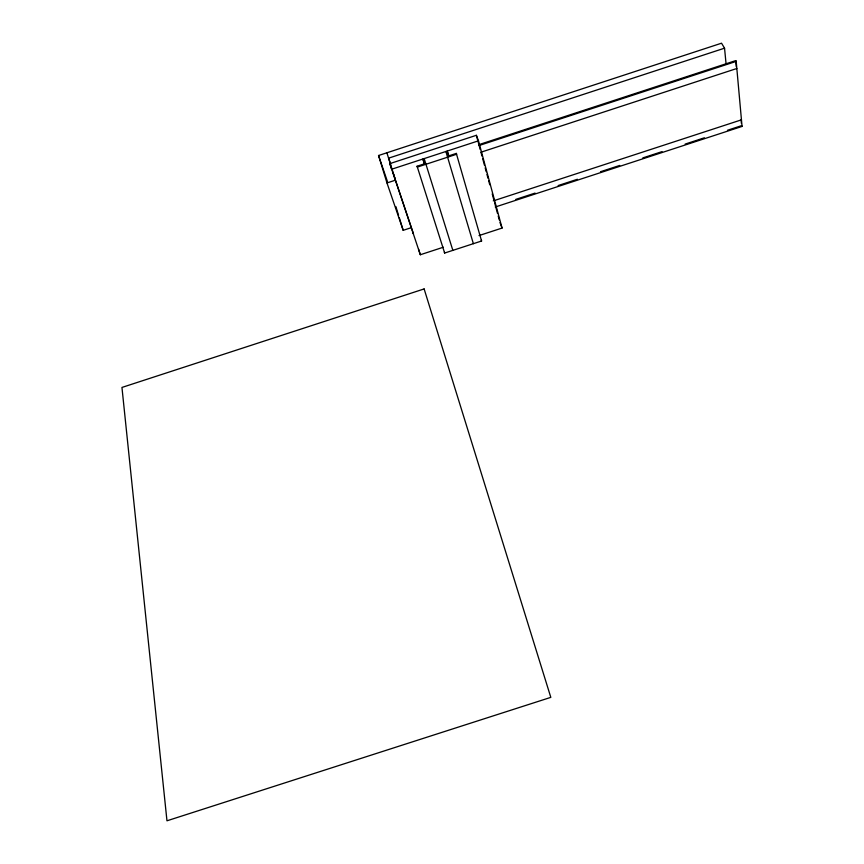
<?xml version="1.0" encoding="UTF-8"?>
<svg xmlns="http://www.w3.org/2000/svg" width="864" height="864" viewBox="0 0 864 864"><rect width="100%" height="100%" fill="white"/><g stroke="black" fill="none" stroke-linecap="round" stroke-linejoin="round"><path stroke-width="1.3" d="M411.415 227.632L403.186 230.321L386.975 182.952L378.551 155.509L721.537 43.2L724.55 48.179L726.073 63.947M724.55 48.179L388.573 158.166L390.658 164.02M478.483 140.821L391.619 169.247L389.848 163.62L476.366 135.302L478.483 140.821L502.06 228.064L479.012 235.58M478.688 144.72L735.718 60.61L736.193 61.387L742.046 126.425L495.288 207.004M479.002 145.541L736.193 61.387M448.718 156.233L447.196 151.06L448.902 155.822L456.311 153.403L481.583 241.002L444.658 253.044L417.085 166.234L424.494 163.814L422.874 159.019L424.472 164.16M386.975 182.952L395.485 180.166L413.456 233.734L413.197 232.891M481.14 152.15L736.83 68.504M493.279 200.891L741.452 119.837M515.819 199.379L535.064 193.093M558.155 185.555L577.4 179.269M600.491 171.731L619.726 165.445M642.816 157.907L662.062 151.621M685.152 144.083L704.398 137.797M727.488 130.259L741.593 125.647L742.046 126.425M389.848 163.62L420.325 254.74L443.34 247.223M499.975 222.534L502.06 228.064M456.311 153.403L456.624 154.246L417.366 167.087L417.085 166.234M481.28 240.16L481.583 241.002M445.889 151.492L473.375 243.68M378.551 155.509L387.493 181.688M424.181 158.598L452.855 250.376M444.377 252.202L444.658 253.044M418.554 249.113L420.325 254.74M386.888 152.777L395.129 179.053L393.012 172.757L393.271 173.588M395.885 206.615L398.574 215.352M399.341 217.847L403.186 230.321M476.366 135.302L480.244 149.623M480.946 152.226L482.004 156.125M482.706 158.738L484.466 165.24M485.179 167.843L486.238 171.752M486.94 174.355L487.998 178.265M488.7 180.868L489.758 184.777M492.221 193.892L493.981 200.394M494.694 203.008L497.502 213.419M498.215 216.022L499.273 219.931M735.718 60.61L736.268 66.668M741.096 120.053L741.398 123.412M424.127 288.932L121.954 387.439L166.968 820.8L550.811 697.367L424.127 288.932"/></g></svg>
